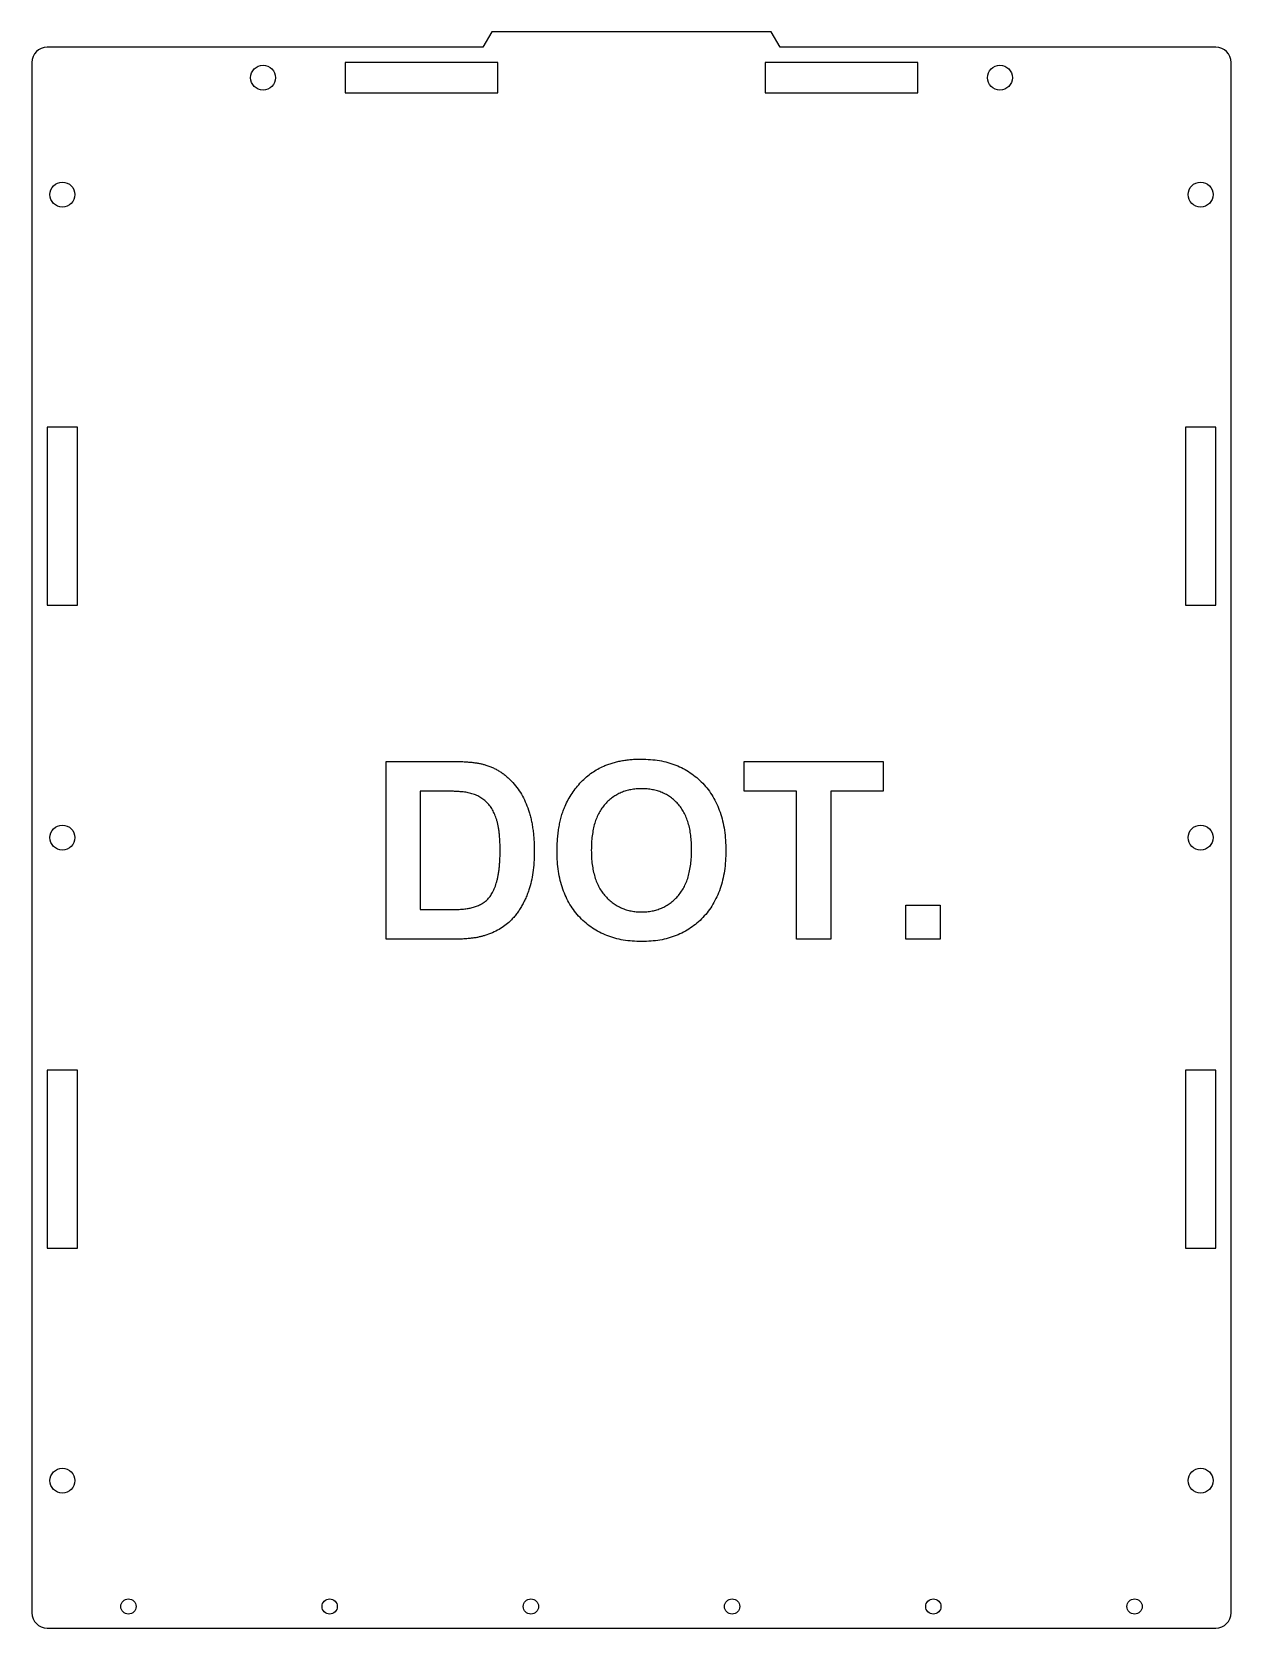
# Model space of a CAD drawing. Header units: millimetres. Extents: x -118 to 118, y -302 to 12.
import ezdxf

# ---------------------------------------------------------------- set-up
doc = ezdxf.new("R2010")
doc.units = ezdxf.units.MM

msp = doc.modelspace()

# ---------------------------------------------------------------- linework, layer by layer
at = {"color": 7, "linetype": 'Continuous', "lineweight": 25}
for p, q in [((-27.5, 12), (-29.23, 9)), ((27.5, 12), (-27.5, 12)), ((29.23, 9), (27.5, 12)), ((-29.23, 9), (-115, 9)), ((115, 9), (29.23, 9)), ((-118, 6), (-118, -299)), ((-56.33, 6), (-56.33, 0)), ((-26.33, 6), (-56.33, 6)), ((-26.33, 0), (-26.33, 6)), ((56.33, 6), (26.33, 6)), ((26.33, 6), (26.33, 0)), ((56.33, 0), (56.33, 6)), ((118, -299), (118, 6)), ((-56.33, 0), (-26.33, 0)), ((26.33, 0), (56.33, 0)), ((-115, -65.75), (-115, -100.75)), ((-109, -65.75), (-115, -65.75)), ((-109, -100.75), (-109, -65.75)), ((109, -65.75), (109, -100.75)), ((115, -65.75), (109, -65.75)), ((115, -100.75), (115, -65.75)), ((-115, -100.75), (-109, -100.75)), ((109, -100.75), (115, -100.75)), ((-48.29, -166.5), (-48.29, -131.5)), ((-48.29, -131.5), (-35.46, -131.5)), ((22.15, -137.33), (22.15, -131.5)), ((22.15, -131.5), (49.53, -131.5)), ((49.53, -131.5), (49.53, -137.33)), ((-38.23, -137.33), (-41.56, -137.33)), ((-41.56, -137.33), (-41.56, -160.67)), ((32.47, -137.33), (22.15, -137.33)), ((32.47, -166.5), (32.47, -137.33)), ((49.53, -137.33), (39.21, -137.33)), ((39.21, -137.33), (39.21, -166.5)), ((54.01, -166.5), (54.01, -159.77)), ((54.01, -159.77), (60.74, -159.77)), ((60.74, -159.77), (60.74, -166.5)), ((-41.56, -160.67), (-36.03, -160.67)), ((-35.08, -166.5), (-48.29, -166.5)), ((39.21, -166.5), (32.47, -166.5)), ((60.74, -166.5), (54.01, -166.5)), ((-115, -192.25), (-115, -227.25)), ((-109, -192.25), (-115, -192.25)), ((-109, -227.25), (-109, -192.25)), ((109, -192.25), (109, -227.25)), ((115, -192.25), (109, -192.25)), ((115, -227.25), (115, -192.25)), ((-115, -227.25), (-109, -227.25)), ((109, -227.25), (115, -227.25)), ((-115, -302), (115, -302))]:
    msp.add_line(p, q, dxfattribs=at)
for centre, radius in [((-72.5, 3), 2.45), ((72.5, 3), 2.45), ((-112, -20), 2.45), ((112, -20), 2.45), ((-112, -146.5), 2.45), ((112, -146.5), 2.45), ((-112, -273), 2.45), ((112, -273), 2.45), ((-99, -297.75), 1.5), ((-59.4, -297.75), 1.5), ((-19.8, -297.75), 1.5), ((19.8, -297.75), 1.5), ((59.4, -297.75), 1.5), ((99, -297.75), 1.5)]:
    msp.add_circle(centre, radius, dxfattribs=at)
for centre, start, end in [((-115, 6), 90, 180), ((115, 6), 0, 90), ((-115, -299), 180, 270), ((115, -299), 270, 0)]:
    msp.add_arc(centre, 3, start, end, dxfattribs=at)
for points, knots in [([(-35.46, -131.5), (-35.11, -131.5), (-34.42, -131.5), (-33.43, -131.54), (-32.51, -131.58), (-31.65, -131.66), (-30.85, -131.75), (-30.12, -131.86), (-29.45, -132), (-29.03, -132.11), (-28.83, -132.17)], [0, 0, 0, 0, 0.15747, 0.30663, 0.445395, 0.573987, 0.694437, 0.804898, 0.906812, 1, 1, 1, 1]), ([(-5.46, -132.43), (-5.19, -132.31), (-4.65, -132.09), (-3.8, -131.81), (-2.92, -131.58), (-2.01, -131.38), (-1.07, -131.24), (-0.11, -131.13), (0.89, -131.06), (1.57, -131.06), (1.91, -131.05)], [0, 0, 0, 0, 0.115824, 0.23411, 0.354106, 0.476628, 0.602521, 0.731466, 0.863531, 1, 1, 1, 1]), ([(1.91, -131.05), (2.53, -131.07), (3.73, -131.1), (5.49, -131.31), (7.16, -131.68), (8.72, -132.22), (10.2, -132.88), (11.58, -133.71), (12.86, -134.68), (14.05, -135.79), (15.11, -137.04), (16.04, -138.42), (16.82, -139.91), (17.46, -141.51), (17.96, -143.23), (18.31, -145.07), (18.53, -147.02), (18.55, -148.36), (18.56, -149.05)], [0, 0, 0, 0, 0.06654, 0.13022, 0.191362, 0.250596, 0.30863, 0.366331, 0.424068, 0.482723, 0.541892, 0.601416, 0.661683, 0.723504, 0.787984, 0.855208, 0.925639, 1, 1, 1, 1]), ([(-28.83, -132.17), (-28.58, -132.25), (-28.08, -132.41), (-27.35, -132.69), (-26.66, -133.05), (-25.99, -133.42), (-25.35, -133.85), (-24.73, -134.31), (-24.15, -134.84), (-23.4, -135.57), (-22.53, -136.6), (-21.63, -137.96), (-20.87, -139.46), (-20.35, -140.8), (-19.99, -141.94), (-19.76, -142.85), (-19.57, -143.81), (-19.41, -144.82), (-19.28, -145.88), (-19.19, -146.99), (-19.14, -148.15), (-19.13, -148.93), (-19.13, -149.34)], [0, 0, 0, 0, 0.037276, 0.073881, 0.110355, 0.146723, 0.182897, 0.219217, 0.255934, 0.293058, 0.368269, 0.444736, 0.523447, 0.604997, 0.647505, 0.69179, 0.737961, 0.786111, 0.836323, 0.888669, 0.943199, 1, 1, 1, 1]), ([(-13.08, -140.31), (-12.87, -139.88), (-12.47, -139.01), (-11.71, -137.78), (-10.86, -136.62), (-9.91, -135.54), (-8.89, -134.55), (-7.79, -133.71), (-6.66, -132.98), (-5.86, -132.61), (-5.46, -132.43)], [0, 0, 0, 0, 0.128922, 0.256327, 0.384645, 0.513589, 0.640961, 0.763921, 0.883101, 1, 1, 1, 1]), ([(-32.15, -137.67), (-32.29, -137.64), (-32.61, -137.58), (-33.14, -137.51), (-33.76, -137.46), (-34.48, -137.41), (-35.28, -137.38), (-36.18, -137.35), (-37.18, -137.34), (-37.87, -137.34), (-38.23, -137.33)], [0, 0, 0, 0, 0.072342, 0.15927, 0.261932, 0.378246, 0.511639, 0.658766, 0.821921, 1, 1, 1, 1]), ([(-25.86, -149.01), (-25.86, -148.68), (-25.87, -148.04), (-25.9, -147.11), (-25.96, -146.23), (-26.04, -145.42), (-26.15, -144.66), (-26.27, -143.97), (-26.42, -143.33), (-26.65, -142.57), (-27, -141.72), (-27.47, -140.8), (-28.05, -140), (-28.69, -139.32), (-29.43, -138.75), (-30.25, -138.28), (-31.16, -137.91), (-31.81, -137.75), (-32.15, -137.67)], [0, 0, 0, 0, 0.069875, 0.135361, 0.196499, 0.253878, 0.307527, 0.357037, 0.403101, 0.445281, 0.523217, 0.596067, 0.664075, 0.729159, 0.793328, 0.85924, 0.927674, 1, 1, 1, 1]), ([(2, -136.88), (1.63, -136.89), (0.92, -136.91), (-0.11, -137.06), (-1.1, -137.28), (-2.03, -137.62), (-2.9, -138.04), (-3.72, -138.57), (-4.49, -139.18), (-5.2, -139.89), (-5.85, -140.69), (-6.4, -141.6), (-6.87, -142.6), (-7.26, -143.69), (-7.54, -144.88), (-7.76, -146.16), (-7.89, -147.54), (-7.9, -148.49), (-7.91, -148.98)], [0, 0, 0, 0, 0.061375, 0.120058, 0.176955, 0.232008, 0.287027, 0.341454, 0.39662, 0.453121, 0.51082, 0.570319, 0.63207, 0.697128, 0.766012, 0.839041, 0.916898, 1, 1, 1, 1]), ([(11.83, -148.88), (11.83, -148.39), (11.81, -147.45), (11.68, -146.07), (11.48, -144.8), (11.19, -143.62), (10.8, -142.54), (10.35, -141.55), (9.79, -140.65), (9.16, -139.86), (8.46, -139.16), (7.7, -138.54), (6.88, -138.03), (6.02, -137.61), (5.09, -137.29), (4.1, -137.06), (3.07, -136.91), (2.36, -136.89), (2, -136.88)], [0, 0, 0, 0, 0.083271, 0.161262, 0.234331, 0.303298, 0.367916, 0.429919, 0.488937, 0.54647, 0.602793, 0.657465, 0.71205, 0.766554, 0.822225, 0.879123, 0.938206, 1, 1, 1, 1]), ([(-14.64, -149.21), (-14.64, -148.78), (-14.63, -147.93), (-14.55, -146.68), (-14.44, -145.49), (-14.26, -144.35), (-14.04, -143.26), (-13.78, -142.23), (-13.46, -141.25), (-13.2, -140.62), (-13.08, -140.31)], [0, 0, 0, 0, 0.142626, 0.280099, 0.411798, 0.538154, 0.660002, 0.777042, 0.890637, 1, 1, 1, 1]), ([(-31.55, -160.33), (-31.26, -160.25), (-30.69, -160.1), (-29.9, -159.77), (-29.18, -159.36), (-28.53, -158.87), (-27.94, -158.26), (-27.44, -157.47), (-26.97, -156.53), (-26.65, -155.64), (-26.42, -154.83), (-26.27, -154.16), (-26.15, -153.43), (-26.04, -152.65), (-25.96, -151.82), (-25.9, -150.93), (-25.87, -149.99), (-25.86, -149.35), (-25.86, -149.01)], [0, 0, 0, 0, 0.064918, 0.126443, 0.185879, 0.243017, 0.302491, 0.369364, 0.444572, 0.529178, 0.575517, 0.625405, 0.678868, 0.735605, 0.796189, 0.860141, 0.928064, 1, 1, 1, 1]), ([(-19.13, -149.34), (-19.14, -150.03), (-19.16, -151.38), (-19.37, -153.31), (-19.68, -155.11), (-20.03, -156.24), (-20.19, -156.78)], [0, 0, 0, 0, 0.275802, 0.5333955, 0.7740733, 1, 1, 1, 1]), ([(2.01, -166.95), (1.39, -166.93), (0.18, -166.9), (-1.59, -166.69), (-3.27, -166.32), (-4.84, -165.79), (-6.32, -165.14), (-7.7, -164.32), (-8.98, -163.35), (-10.15, -162.24), (-11.22, -161.01), (-12.13, -159.64), (-12.92, -158.18), (-13.54, -156.6), (-14.05, -154.91), (-14.39, -153.11), (-14.6, -151.2), (-14.63, -149.88), (-14.64, -149.21)], [0, 0, 0, 0, 0.0675549, 0.1322243, 0.1940804, 0.2539252, 0.3125272, 0.3705373, 0.4283558, 0.4870972, 0.5461629, 0.6054325, 0.6654829, 0.7269697, 0.7907177, 0.8571542, 0.9266008, 1, 1, 1, 1]), ([(-7.91, -148.98), (-7.9, -149.46), (-7.89, -150.4), (-7.75, -151.76), (-7.54, -153.03), (-7.23, -154.22), (-6.84, -155.31), (-6.36, -156.31), (-5.8, -157.23), (-5.13, -158.04), (-4.41, -158.77), (-3.63, -159.39), (-2.81, -159.93), (-1.93, -160.36), (-1.02, -160.7), (-0.06, -160.95), (0.95, -161.09), (1.65, -161.11), (2, -161.12)], [0, 0, 0, 0, 0.082097, 0.158979, 0.231779, 0.300627, 0.365962, 0.428378, 0.4891, 0.54829, 0.606037, 0.662131, 0.717441, 0.772225, 0.827163, 0.882835, 0.94047, 1, 1, 1, 1]), ([(2, -161.12), (2.35, -161.11), (3.04, -161.09), (4.05, -160.95), (5.01, -160.71), (5.93, -160.37), (6.79, -159.94), (7.61, -159.41), (8.37, -158.78), (9.09, -158.07), (9.74, -157.25), (10.3, -156.33), (10.78, -155.32), (11.17, -154.22), (11.47, -153.02), (11.67, -151.72), (11.81, -150.33), (11.83, -149.37), (11.83, -148.88)], [0, 0, 0, 0, 0.059322, 0.116755, 0.172136, 0.226881, 0.280766, 0.335336, 0.390928, 0.447913, 0.506402, 0.566704, 0.629258, 0.695109, 0.764382, 0.838031, 0.916611, 1, 1, 1, 1]), ([(18.56, -149.05), (18.55, -149.73), (18.53, -151.06), (18.31, -153), (17.97, -154.82), (17.46, -156.53), (16.84, -158.13), (16.05, -159.61), (15.14, -160.98), (14.08, -162.22), (12.91, -163.34), (11.63, -164.3), (10.26, -165.13), (8.79, -165.79), (7.23, -166.31), (5.58, -166.69), (3.82, -166.9), (2.62, -166.93), (2.01, -166.95)], [0, 0, 0, 0, 0.074278, 0.144606, 0.211667, 0.275783, 0.337863, 0.39825, 0.45762, 0.516768, 0.57539, 0.6331, 0.690914, 0.749047, 0.808298, 0.869542, 0.933334, 1, 1, 1, 1]), ([(-20.19, -156.78), (-20.3, -157.09), (-20.52, -157.71), (-20.91, -158.59), (-21.32, -159.44), (-21.77, -160.24), (-22.25, -160.99), (-22.77, -161.69), (-23.32, -162.36), (-23.72, -162.76), (-23.92, -162.97)], [0, 0, 0, 0, 0.136361, 0.268243, 0.396888, 0.522663, 0.64515, 0.764832, 0.882961, 1, 1, 1, 1]), ([(-36.03, -160.67), (-35.78, -160.66), (-35.29, -160.66), (-34.6, -160.65), (-33.96, -160.62), (-33.37, -160.59), (-32.84, -160.54), (-32.36, -160.48), (-31.93, -160.41), (-31.67, -160.36), (-31.55, -160.33)], [0, 0, 0, 0, 0.166673, 0.320909, 0.464346, 0.593863, 0.712744, 0.82094, 0.915687, 1, 1, 1, 1]), ([(-23.92, -162.97), (-24.25, -163.26), (-24.91, -163.85), (-26.08, -164.59), (-27.41, -165.25), (-28.36, -165.58), (-28.86, -165.76)], [0, 0, 0, 0, 0.227035, 0.468179, 0.723729, 1, 1, 1, 1]), ([(-28.86, -165.76), (-29.06, -165.82), (-29.48, -165.95), (-30.13, -166.08), (-30.84, -166.23), (-31.59, -166.31), (-32.39, -166.4), (-33.25, -166.45), (-34.15, -166.49), (-34.76, -166.5), (-35.08, -166.5)], [0, 0, 0, 0, 0.099891, 0.207319, 0.32085, 0.442316, 0.570169, 0.705422, 0.849411, 1, 1, 1, 1])]:
    msp.add_open_spline(points, degree=3, knots=knots, dxfattribs=at)

doc.saveas('drawing.dxf')
